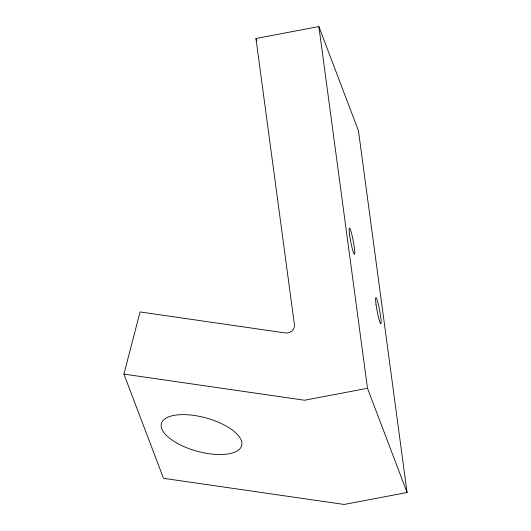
<?xml version="1.0" encoding="UTF-8"?>
<svg xmlns="http://www.w3.org/2000/svg" width="531" height="531" viewBox="0 0 531 531"><rect width="100%" height="100%" fill="white"/><g stroke="black" fill="none" stroke-linecap="round" stroke-linejoin="round"><path stroke-width="0.8" d="M123.922 374.103L140.078 311.949L285.227 332.944A7.567 6.598 -20.8 0 0 294.453 324.892L255.955 38.491L318.865 26.55L358.458 130.765L407.078 492.509L344.168 504.45L163.508 478.318L123.922 374.103L304.582 400.235L367.492 388.294L407.078 492.509M255.955 38.491L256.838 40.807M318.865 26.55L367.492 388.294M349.63 234.782A13.248 1.294 79.3 0 0 354.442 254.249A13.248 1.294 79.3 0 0 351.894 234.669A13.248 1.294 79.3 0 0 349.63 234.782M177.487 443.438A41.63 17.238 15.4 0 0 241.665 445.622A41.63 17.238 15.4 0 0 185.425 414.658A41.63 17.238 15.4 0 0 177.487 443.438M376.021 304.256A13.248 1.294 79.3 0 0 380.833 323.724A13.248 1.294 79.3 0 0 378.284 304.144A13.248 1.294 79.3 0 0 376.021 304.256"/></g></svg>
